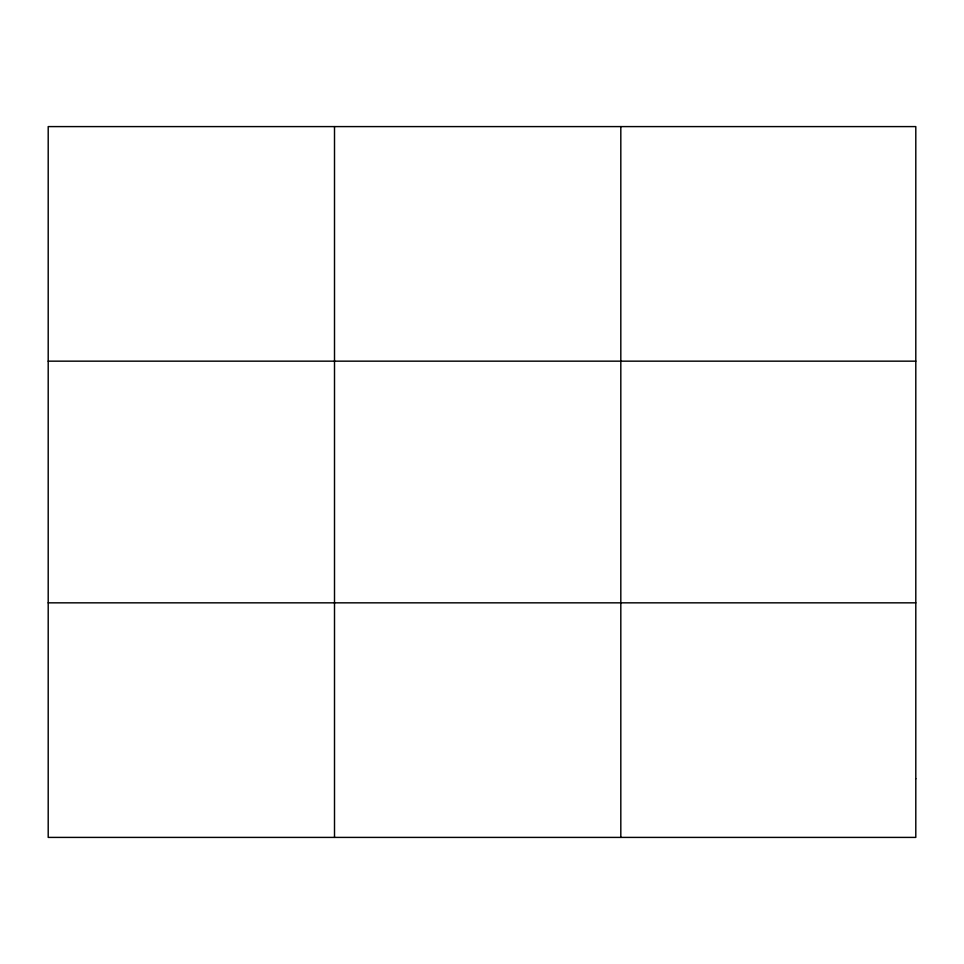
<?xml version="1.0" encoding="UTF-8"?>
<svg xmlns="http://www.w3.org/2000/svg" width="964" height="964" viewBox="0 0 964 964"><rect width="100%" height="100%" fill="white"/><g stroke="black" fill="none" stroke-linecap="round" stroke-linejoin="round"><path stroke-width="1.45" d="M334.508 126.597L334.508 837.403M620.816 126.597L620.816 837.403M48.2 361.163L915.8 361.163M48.2 602.837L915.8 602.837M915.8 778.755L915.8 837.403L48.2 837.403L48.2 126.597L915.8 126.597L915.8 778.755"/></g></svg>
